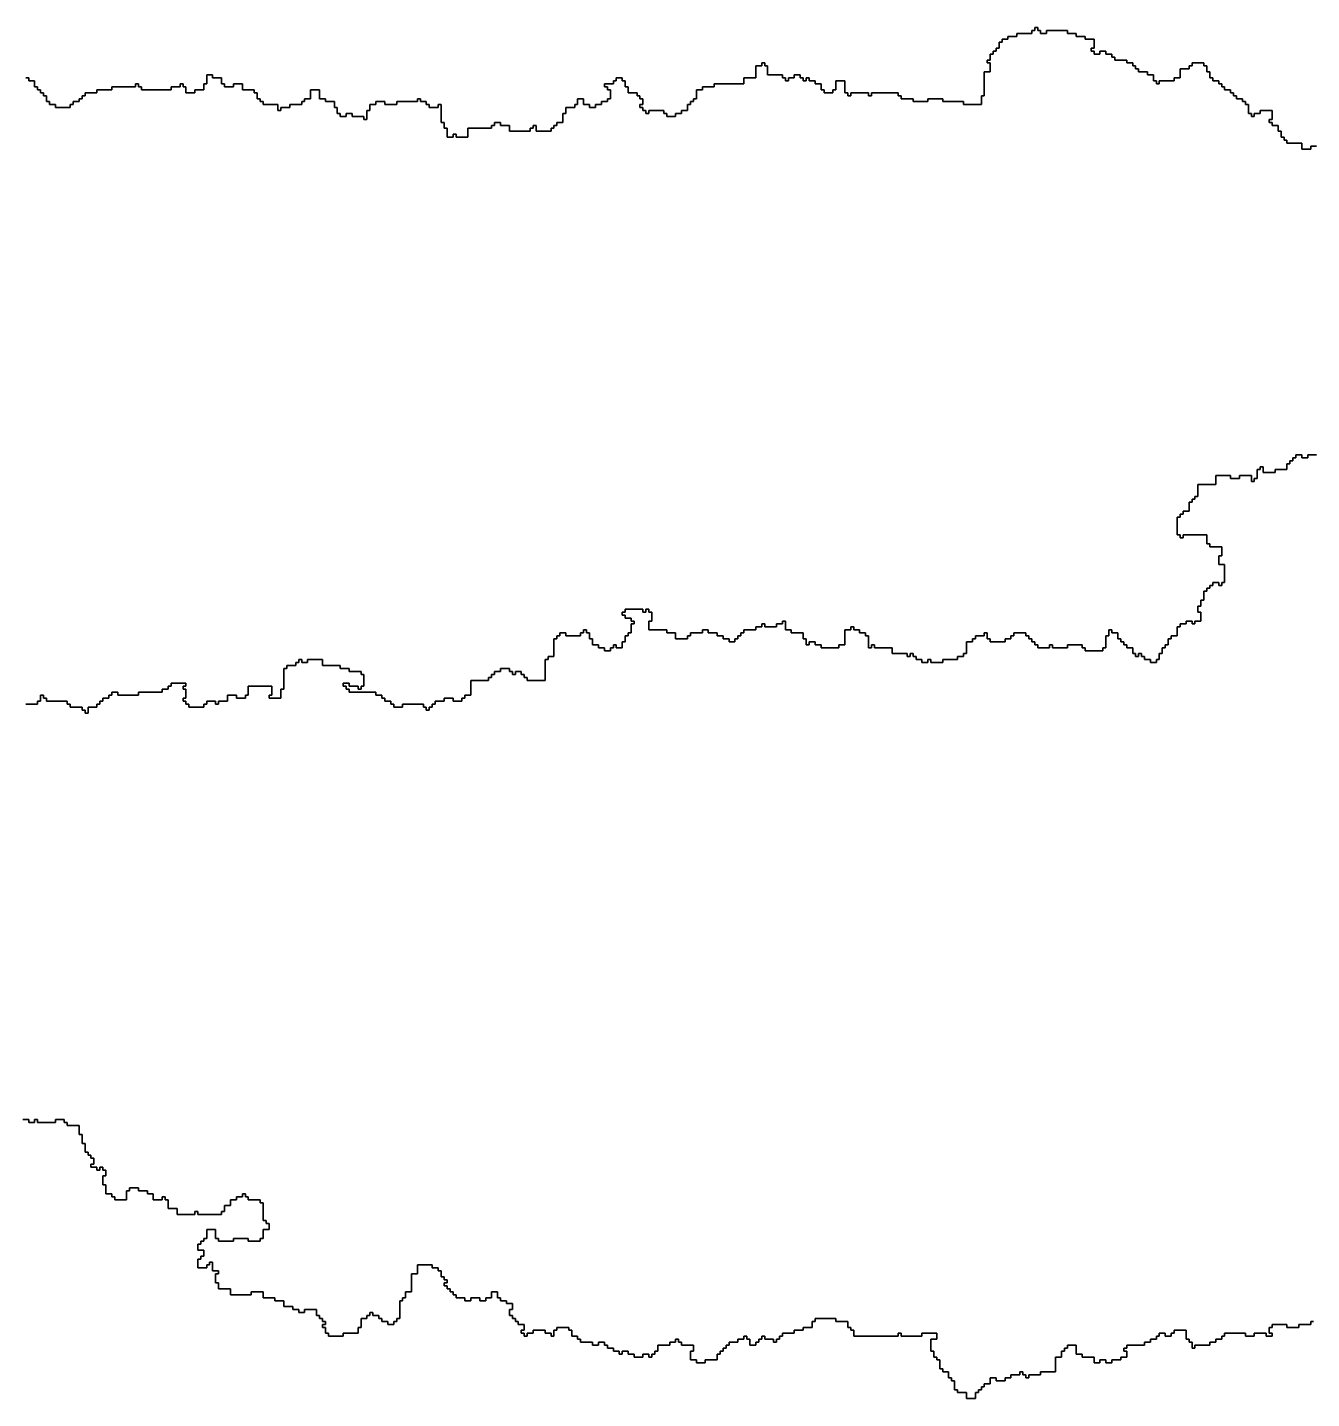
# Model space of a CAD drawing. Header units: inches. Extents: x -98695 to 376223, y 1122520 to 1501782.
# Drawn here: x 348294 to 361642, y 1189612 to 1203863 of the extents above; entities that cross this region are included whole.
import ezdxf

# ---------------------------------------------------------------- set-up
doc = ezdxf.new("R2010")
doc.units = ezdxf.units.IN
doc.header["$MEASUREMENT"] = 0
doc.layers.add('subs1', color=7, linetype='Continuous', true_color=0xc8dcf7)

msp = doc.modelspace()

# ---------------------------------------------------------------- linework, layer by layer
at = {"layer": 'subs1'}
for points in [[(361694, 1202629), (361633, 1202629), (361633, 1202598), (361540, 1202598), (361540, 1202660), (361386, 1202660), (361386, 1202691), (361355, 1202691), (361355, 1202721), (361324, 1202721), (361324, 1202783), (361293, 1202783), (361293, 1202845), (361232, 1202845), (361232, 1202876), (361201, 1202876), (361201, 1202907), (361232, 1202907), (361232, 1202999), (361108, 1202999), (361108, 1202968), (361046, 1202968), (361046, 1202937), (361016, 1202937), (361016, 1202968), (360985, 1202968), (360985, 1203061), (360954, 1203061), (360954, 1203092), (360923, 1203092), (360923, 1203122), (360861, 1203122), (360861, 1203153), (360831, 1203153), (360831, 1203184), (360800, 1203184), (360800, 1203215), (360738, 1203215), (360738, 1203246), (360707, 1203246), (360707, 1203277), (360676, 1203277), (360676, 1203308), (360615, 1203308), (360615, 1203338), (360584, 1203338), (360584, 1203400), (360553, 1203400), (360553, 1203462), (360522, 1203462), (360522, 1203493), (360399, 1203493), (360399, 1203462), (360368, 1203462), (360368, 1203431), (360275, 1203431), (360275, 1203338), (360214, 1203338), (360214, 1203308), (360059, 1203308), (360059, 1203277), (360028, 1203277), (360028, 1203308), (359998, 1203308), (359998, 1203369), (359936, 1203369), (359936, 1203400), (359843, 1203400), (359843, 1203431), (359813, 1203431), (359813, 1203462), (359782, 1203462), (359782, 1203493), (359720, 1203493), (359720, 1203523), (359597, 1203523), (359597, 1203554), (359566, 1203554), (359566, 1203585), (359504, 1203585), (359504, 1203616), (359442, 1203616), (359442, 1203585), (359381, 1203585), (359381, 1203616), (359350, 1203616), (359350, 1203647), (359381, 1203647), (359381, 1203739), (359288, 1203739), (359288, 1203770), (359196, 1203770), (359196, 1203801), (359103, 1203801), (359103, 1203832), (358887, 1203832), (358887, 1203801), (358825, 1203801), (358825, 1203832), (358795, 1203832), (358795, 1203863), (358764, 1203863), (358764, 1203832), (358733, 1203832), (358733, 1203801), (358579, 1203801), (358579, 1203770), (358486, 1203770), (358486, 1203739), (358424, 1203739), (358424, 1203709), (358394, 1203709), (358394, 1203647), (358363, 1203647), (358363, 1203616), (358332, 1203616), (358332, 1203585), (358301, 1203585), (358301, 1203523), (358270, 1203523), (358270, 1203493), (358301, 1203493), (358301, 1203400), (358239, 1203400), (358239, 1203153), (358209, 1203153), (358209, 1203061), (358023, 1203061), (358023, 1203092), (357808, 1203092), (357808, 1203122), (357653, 1203122), (357653, 1203092), (357499, 1203092), (357499, 1203122), (357376, 1203122), (357376, 1203153), (357345, 1203153), (357345, 1203184), (357067, 1203184), (357067, 1203153), (357036, 1203153), (357036, 1203184), (356851, 1203184), (356851, 1203153), (356820, 1203153), (356820, 1203184), (356790, 1203184), (356790, 1203308), (356697, 1203308), (356697, 1203215), (356666, 1203215), (356666, 1203184), (356574, 1203184), (356574, 1203215), (356543, 1203215), (356543, 1203277), (356481, 1203277), (356481, 1203308), (356419, 1203308), (356419, 1203338), (356389, 1203338), (356389, 1203308), (356358, 1203308), (356358, 1203338), (356327, 1203338), (356327, 1203369), (356265, 1203369), (356265, 1203338), (356203, 1203338), (356203, 1203308), (356173, 1203308), (356173, 1203338), (356142, 1203338), (356142, 1203369), (355988, 1203369), (355988, 1203462), (355957, 1203462), (355957, 1203493), (355926, 1203493), (355926, 1203462), (355864, 1203462), (355864, 1203338), (355741, 1203338), (355741, 1203277), (355432, 1203277), (355432, 1203246), (355309, 1203246), (355309, 1203215), (355247, 1203215), (355247, 1203122), (355216, 1203122), (355216, 1203092), (355186, 1203092), (355186, 1203061), (355155, 1203061), (355155, 1202999), (355093, 1202999), (355093, 1202968), (355031, 1202968), (355031, 1202937), (354939, 1202937), (354939, 1202968), (354908, 1202968), (354908, 1202999), (354754, 1202999), (354754, 1202968), (354723, 1202968), (354723, 1202999), (354692, 1202999), (354692, 1203030), (354661, 1203030), (354661, 1203061), (354692, 1203061), (354692, 1203122), (354661, 1203122), (354661, 1203153), (354630, 1203153), (354630, 1203184), (354538, 1203184), (354538, 1203246), (354507, 1203246), (354507, 1203308), (354476, 1203308), (354476, 1203338), (354414, 1203338), (354414, 1203308), (354384, 1203308), (354384, 1203277), (354291, 1203277), (354291, 1203246), (354322, 1203246), (354322, 1203215), (354353, 1203215), (354353, 1203122), (354322, 1203122), (354322, 1203092), (354260, 1203092), (354260, 1203061), (354198, 1203061), (354198, 1203030), (354137, 1203030), (354137, 1203061), (354075, 1203061), (354075, 1203122), (354013, 1203122), (354013, 1203061), (353983, 1203061), (353983, 1203030), (353890, 1203030), (353890, 1202968), (353859, 1202968), (353859, 1202876), (353797, 1202876), (353797, 1202845), (353767, 1202845), (353767, 1202814), (353736, 1202814), (353736, 1202783), (353581, 1202783), (353581, 1202845), (353551, 1202845), (353551, 1202814), (353520, 1202814), (353520, 1202783), (353304, 1202783), (353304, 1202845), (353211, 1202845), (353211, 1202876), (353150, 1202876), (353150, 1202845), (353119, 1202845), (353119, 1202814), (352872, 1202814), (352872, 1202721), (352749, 1202721), (352749, 1202752), (352718, 1202752), (352718, 1202721), (352656, 1202721), (352656, 1202814), (352625, 1202814), (352625, 1202876), (352594, 1202876), (352594, 1203061), (352564, 1203061), (352564, 1203030), (352471, 1203030), (352471, 1203061), (352440, 1203061), (352440, 1203092), (352378, 1203092), (352378, 1203122), (352348, 1203122), (352348, 1203092), (352132, 1203092), (352132, 1203061), (352008, 1203061), (352008, 1203092), (351916, 1203092), (351916, 1203061), (351854, 1203061), (351854, 1202999), (351823, 1202999), (351823, 1202907), (351792, 1202907), (351792, 1202937), (351669, 1202937), (351669, 1202968), (351607, 1202968), (351607, 1202937), (351546, 1202937), (351546, 1202968), (351515, 1202968), (351515, 1203030), (351484, 1203030), (351484, 1203092), (351391, 1203092), (351391, 1203122), (351330, 1203122), (351330, 1203215), (351237, 1203215), (351237, 1203122), (351175, 1203122), (351175, 1203092), (351145, 1203092), (351145, 1203061), (351021, 1203061), (351021, 1203030), (350929, 1203030), (350929, 1202999), (350898, 1202999), (350898, 1203061), (350744, 1203061), (350744, 1203092), (350713, 1203092), (350713, 1203122), (350682, 1203122), (350682, 1203184), (350651, 1203184), (350651, 1203215), (350528, 1203215), (350528, 1203277), (350435, 1203277), (350435, 1203246), (350343, 1203246), (350343, 1203277), (350312, 1203277), (350312, 1203338), (350219, 1203338), (350219, 1203369), (350158, 1203369), (350158, 1203277), (350127, 1203277), (350127, 1203215), (350034, 1203215), (350034, 1203184), (349942, 1203184), (349942, 1203246), (349911, 1203246), (349911, 1203277), (349880, 1203277), (349880, 1203246), (349787, 1203246), (349787, 1203215), (349479, 1203215), (349479, 1203246), (349448, 1203246), (349448, 1203277), (349417, 1203277), (349417, 1203246), (349170, 1203246), (349170, 1203215), (349016, 1203215), (349016, 1203184), (348893, 1203184), (348893, 1203153), (348862, 1203153), (348862, 1203122), (348831, 1203122), (348831, 1203092), (348769, 1203092), (348769, 1203061), (348739, 1203061), (348739, 1203030), (348584, 1203030), (348584, 1203061), (348523, 1203061), (348523, 1203092), (348492, 1203092), (348492, 1203153), (348461, 1203153), (348461, 1203184), (348430, 1203184), (348430, 1203215), (348399, 1203215), (348399, 1203246), (348368, 1203246), (348368, 1203308), (348307, 1203308), (348307, 1203338), (348276, 1203338)], [(348276, 1203338), (348307, 1203338), (348307, 1203308), (348368, 1203308), (348368, 1203246), (348399, 1203246), (348399, 1203215), (348430, 1203215), (348430, 1203184), (348461, 1203184), (348461, 1203153), (348492, 1203153), (348492, 1203092), (348523, 1203092), (348523, 1203061), (348584, 1203061), (348584, 1203030), (348739, 1203030), (348739, 1203061), (348769, 1203061), (348769, 1203092), (348831, 1203092), (348831, 1203122), (348862, 1203122), (348862, 1203153), (348893, 1203153), (348893, 1203184), (349016, 1203184), (349016, 1203215), (349170, 1203215), (349170, 1203246), (349417, 1203246), (349417, 1203277), (349448, 1203277), (349448, 1203246), (349479, 1203246), (349479, 1203215), (349787, 1203215), (349787, 1203246), (349880, 1203246), (349880, 1203277), (349911, 1203277), (349911, 1203246), (349942, 1203246), (349942, 1203184), (350034, 1203184), (350034, 1203215), (350127, 1203215), (350127, 1203277), (350158, 1203277), (350158, 1203369), (350219, 1203369), (350219, 1203338), (350312, 1203338), (350312, 1203277), (350343, 1203277), (350343, 1203246), (350435, 1203246), (350435, 1203277), (350528, 1203277), (350528, 1203215), (350651, 1203215), (350651, 1203184), (350682, 1203184), (350682, 1203122), (350713, 1203122), (350713, 1203092), (350744, 1203092), (350744, 1203061), (350898, 1203061), (350898, 1202999), (350929, 1202999), (350929, 1203030), (351021, 1203030), (351021, 1203061), (351145, 1203061), (351145, 1203092), (351175, 1203092), (351175, 1203122), (351237, 1203122), (351237, 1203215), (351330, 1203215), (351330, 1203122), (351391, 1203122), (351391, 1203092), (351484, 1203092), (351484, 1203030), (351515, 1203030), (351515, 1202968), (351546, 1202968), (351546, 1202937), (351607, 1202937), (351607, 1202968), (351669, 1202968), (351669, 1202937), (351792, 1202937), (351792, 1202907), (351823, 1202907), (351823, 1202999), (351854, 1202999), (351854, 1203061), (351916, 1203061), (351916, 1203092), (352008, 1203092), (352008, 1203061), (352132, 1203061), (352132, 1203092), (352348, 1203092), (352348, 1203122), (352378, 1203122), (352378, 1203092), (352440, 1203092), (352440, 1203061), (352471, 1203061), (352471, 1203030), (352564, 1203030), (352564, 1203061), (352594, 1203061), (352594, 1202876), (352625, 1202876), (352625, 1202814), (352656, 1202814), (352656, 1202721), (352718, 1202721), (352718, 1202752), (352749, 1202752), (352749, 1202721), (352872, 1202721), (352872, 1202814), (353119, 1202814), (353119, 1202845), (353150, 1202845), (353150, 1202876), (353211, 1202876), (353211, 1202845), (353304, 1202845), (353304, 1202783), (353520, 1202783), (353520, 1202814), (353551, 1202814), (353551, 1202845), (353581, 1202845), (353581, 1202783), (353736, 1202783), (353736, 1202814), (353767, 1202814), (353767, 1202845), (353797, 1202845), (353797, 1202876), (353859, 1202876), (353859, 1202968), (353890, 1202968), (353890, 1203030), (353983, 1203030), (353983, 1203061), (354013, 1203061), (354013, 1203122), (354075, 1203122), (354075, 1203061), (354137, 1203061), (354137, 1203030), (354198, 1203030), (354198, 1203061), (354260, 1203061), (354260, 1203092), (354322, 1203092), (354322, 1203122), (354353, 1203122), (354353, 1203215), (354322, 1203215), (354322, 1203246), (354291, 1203246), (354291, 1203277), (354384, 1203277), (354384, 1203308), (354414, 1203308), (354414, 1203338), (354476, 1203338), (354476, 1203308), (354507, 1203308), (354507, 1203246), (354538, 1203246), (354538, 1203184), (354630, 1203184), (354630, 1203153), (354661, 1203153), (354661, 1203122), (354692, 1203122), (354692, 1203061), (354661, 1203061), (354661, 1203030), (354692, 1203030), (354692, 1202999), (354723, 1202999), (354723, 1202968), (354754, 1202968), (354754, 1202999), (354908, 1202999), (354908, 1202968), (354939, 1202968), (354939, 1202937), (355031, 1202937), (355031, 1202968), (355093, 1202968), (355093, 1202999), (355155, 1202999), (355155, 1203061), (355186, 1203061), (355186, 1203092), (355216, 1203092), (355216, 1203122), (355247, 1203122), (355247, 1203215), (355309, 1203215), (355309, 1203246), (355432, 1203246), (355432, 1203277), (355741, 1203277), (355741, 1203338), (355864, 1203338), (355864, 1203462), (355926, 1203462), (355926, 1203493), (355957, 1203493), (355957, 1203462), (355988, 1203462), (355988, 1203369), (356142, 1203369), (356142, 1203338), (356173, 1203338), (356173, 1203308), (356203, 1203308), (356203, 1203338), (356265, 1203338), (356265, 1203369), (356327, 1203369), (356327, 1203338), (356358, 1203338), (356358, 1203308), (356389, 1203308), (356389, 1203338), (356419, 1203338), (356419, 1203308), (356481, 1203308), (356481, 1203277), (356543, 1203277), (356543, 1203215), (356574, 1203215), (356574, 1203184), (356666, 1203184), (356666, 1203215), (356697, 1203215), (356697, 1203308), (356790, 1203308), (356790, 1203184), (356820, 1203184), (356820, 1203153), (356851, 1203153), (356851, 1203184), (357036, 1203184), (357036, 1203153), (357067, 1203153), (357067, 1203184), (357345, 1203184), (357345, 1203153), (357376, 1203153), (357376, 1203122), (357499, 1203122), (357499, 1203092), (357653, 1203092), (357653, 1203122), (357808, 1203122), (357808, 1203092), (358023, 1203092), (358023, 1203061), (358209, 1203061), (358209, 1203153), (358239, 1203153), (358239, 1203400), (358301, 1203400), (358301, 1203493), (358270, 1203493), (358270, 1203523), (358301, 1203523), (358301, 1203585), (358332, 1203585), (358332, 1203616), (358363, 1203616), (358363, 1203647), (358394, 1203647), (358394, 1203709), (358424, 1203709), (358424, 1203739), (358486, 1203739), (358486, 1203770), (358579, 1203770), (358579, 1203801), (358733, 1203801), (358733, 1203832), (358764, 1203832), (358764, 1203863), (358795, 1203863), (358795, 1203832), (358825, 1203832), (358825, 1203801), (358887, 1203801), (358887, 1203832), (359103, 1203832), (359103, 1203801), (359196, 1203801), (359196, 1203770), (359288, 1203770), (359288, 1203739), (359381, 1203739), (359381, 1203647), (359350, 1203647), (359350, 1203616), (359381, 1203616), (359381, 1203585), (359442, 1203585), (359442, 1203616), (359504, 1203616), (359504, 1203585), (359566, 1203585), (359566, 1203554), (359597, 1203554), (359597, 1203523), (359720, 1203523), (359720, 1203493), (359782, 1203493), (359782, 1203462), (359813, 1203462), (359813, 1203431), (359843, 1203431), (359843, 1203400), (359936, 1203400), (359936, 1203369), (359998, 1203369), (359998, 1203308), (360028, 1203308), (360028, 1203277), (360059, 1203277), (360059, 1203308), (360214, 1203308), (360214, 1203338), (360275, 1203338), (360275, 1203431), (360368, 1203431), (360368, 1203462), (360399, 1203462), (360399, 1203493), (360522, 1203493), (360522, 1203462), (360553, 1203462), (360553, 1203400), (360584, 1203400), (360584, 1203338), (360615, 1203338), (360615, 1203308), (360676, 1203308), (360676, 1203277), (360707, 1203277), (360707, 1203246), (360738, 1203246), (360738, 1203215), (360800, 1203215), (360800, 1203184), (360831, 1203184), (360831, 1203153), (360861, 1203153), (360861, 1203122), (360923, 1203122), (360923, 1203092), (360954, 1203092), (360954, 1203061), (360985, 1203061), (360985, 1202968), (361016, 1202968), (361016, 1202937), (361046, 1202937), (361046, 1202968), (361108, 1202968), (361108, 1202999), (361232, 1202999), (361232, 1202907), (361201, 1202907), (361201, 1202876), (361232, 1202876), (361232, 1202845), (361293, 1202845), (361293, 1202783), (361324, 1202783), (361324, 1202721), (361355, 1202721), (361355, 1202691), (361386, 1202691), (361386, 1202660), (361540, 1202660), (361540, 1202598), (361633, 1202598), (361633, 1202629), (361694, 1202629)], [(361694, 1199421), (361602, 1199421), (361602, 1199390), (361540, 1199390), (361540, 1199421), (361478, 1199421), (361478, 1199390), (361447, 1199390), (361447, 1199359), (361417, 1199359), (361417, 1199328), (361386, 1199328), (361386, 1199267), (361262, 1199267), (361262, 1199236), (361139, 1199236), (361139, 1199297), (361108, 1199297), (361108, 1199267), (361077, 1199267), (361077, 1199174), (361046, 1199174), (361046, 1199143), (361016, 1199143), (361016, 1199205), (360892, 1199205), (360892, 1199174), (360800, 1199174), (360800, 1199205), (360645, 1199205), (360645, 1199112), (360460, 1199112), (360460, 1198989), (360429, 1198989), (360429, 1198958), (360399, 1198958), (360399, 1198927), (360368, 1198927), (360368, 1198835), (360306, 1198835), (360306, 1198804), (360275, 1198804), (360275, 1198773), (360244, 1198773), (360244, 1198588), (360275, 1198588), (360275, 1198557), (360306, 1198557), (360306, 1198588), (360553, 1198588), (360553, 1198495), (360584, 1198495), (360584, 1198465), (360707, 1198465), (360707, 1198372), (360676, 1198372), (360676, 1198279), (360738, 1198279), (360738, 1198094), (360707, 1198094), (360707, 1198064), (360676, 1198064), (360676, 1198094), (360615, 1198094), (360615, 1198064), (360584, 1198064), (360584, 1198033), (360553, 1198033), (360553, 1198002), (360522, 1198002), (360522, 1197909), (360491, 1197909), (360491, 1197848), (360460, 1197848), (360460, 1197786), (360491, 1197786), (360491, 1197693), (360429, 1197693), (360429, 1197663), (360399, 1197663), (360399, 1197693), (360337, 1197693), (360337, 1197663), (360275, 1197663), (360275, 1197632), (360244, 1197632), (360244, 1197539), (360183, 1197539), (360183, 1197508), (360152, 1197508), (360152, 1197447), (360121, 1197447), (360121, 1197416), (360090, 1197416), (360090, 1197354), (360059, 1197354), (360059, 1197292), (360028, 1197292), (360028, 1197262), (359967, 1197262), (359967, 1197292), (359905, 1197292), (359905, 1197323), (359874, 1197323), (359874, 1197354), (359843, 1197354), (359843, 1197323), (359813, 1197323), (359813, 1197354), (359782, 1197354), (359782, 1197416), (359720, 1197416), (359720, 1197447), (359689, 1197447), (359689, 1197477), (359658, 1197477), (359658, 1197508), (359627, 1197508), (359627, 1197570), (359566, 1197570), (359566, 1197601), (359535, 1197601), (359535, 1197539), (359504, 1197539), (359504, 1197416), (359473, 1197416), (359473, 1197385), (359288, 1197385), (359288, 1197416), (359257, 1197416), (359257, 1197447), (359103, 1197447), (359103, 1197416), (358949, 1197416), (358949, 1197447), (358918, 1197447), (358918, 1197416), (358795, 1197416), (358795, 1197447), (358764, 1197447), (358764, 1197477), (358733, 1197477), (358733, 1197508), (358702, 1197508), (358702, 1197539), (358671, 1197539), (358671, 1197570), (358548, 1197570), (358548, 1197539), (358517, 1197539), (358517, 1197508), (358455, 1197508), (358455, 1197477), (358301, 1197477), (358301, 1197508), (358270, 1197508), (358270, 1197570), (358239, 1197570), (358239, 1197539), (358147, 1197539), (358147, 1197508), (358116, 1197508), (358116, 1197477), (358054, 1197477), (358054, 1197354), (358023, 1197354), (358023, 1197323), (357962, 1197323), (357962, 1197292), (357808, 1197292), (357808, 1197262), (357684, 1197262), (357684, 1197292), (357653, 1197292), (357653, 1197262), (357592, 1197262), (357592, 1197292), (357530, 1197292), (357530, 1197323), (357499, 1197323), (357499, 1197354), (357468, 1197354), (357468, 1197323), (357437, 1197323), (357437, 1197354), (357283, 1197354), (357283, 1197416), (357098, 1197416), (357098, 1197447), (357067, 1197447), (357067, 1197416), (357036, 1197416), (357036, 1197539), (357005, 1197539), (357005, 1197570), (356944, 1197570), (356944, 1197601), (356882, 1197601), (356882, 1197632), (356851, 1197632), (356851, 1197601), (356790, 1197601), (356790, 1197447), (356728, 1197447), (356728, 1197416), (356543, 1197416), (356543, 1197447), (356481, 1197447), (356481, 1197477), (356419, 1197477), (356419, 1197447), (356389, 1197447), (356389, 1197508), (356358, 1197508), (356358, 1197570), (356234, 1197570), (356234, 1197601), (356173, 1197601), (356173, 1197693), (356142, 1197693), (356142, 1197663), (356080, 1197663), (356080, 1197632), (355957, 1197632), (355957, 1197663), (355926, 1197663), (355926, 1197632), (355864, 1197632), (355864, 1197601), (355741, 1197601), (355741, 1197570), (355710, 1197570), (355710, 1197539), (355679, 1197539), (355679, 1197508), (355648, 1197508), (355648, 1197477), (355587, 1197477), (355587, 1197508), (355525, 1197508), (355525, 1197539), (355463, 1197539), (355463, 1197570), (355371, 1197570), (355371, 1197601), (355309, 1197601), (355309, 1197570), (355186, 1197570), (355186, 1197539), (355155, 1197539), (355155, 1197508), (355031, 1197508), (355031, 1197570), (354939, 1197570), (354939, 1197601), (354754, 1197601), (354754, 1197693), (354785, 1197693), (354785, 1197786), (354754, 1197786), (354754, 1197817), (354723, 1197817), (354723, 1197786), (354692, 1197786), (354692, 1197817), (354507, 1197817), (354507, 1197786), (354476, 1197786), (354476, 1197755), (354507, 1197755), (354507, 1197724), (354569, 1197724), (354569, 1197693), (354599, 1197693), (354599, 1197663), (354569, 1197663), (354569, 1197570), (354538, 1197570), (354538, 1197539), (354507, 1197539), (354507, 1197477), (354476, 1197477), (354476, 1197416), (354414, 1197416), (354414, 1197447), (354384, 1197447), (354384, 1197416), (354353, 1197416), (354353, 1197385), (354291, 1197385), (354291, 1197416), (354229, 1197416), (354229, 1197447), (354168, 1197447), (354168, 1197508), (354137, 1197508), (354137, 1197570), (354106, 1197570), (354106, 1197601), (354075, 1197601), (354075, 1197570), (354044, 1197570), (354044, 1197539), (353890, 1197539), (353890, 1197570), (353828, 1197570), (353828, 1197539), (353797, 1197539), (353797, 1197508), (353767, 1197508), (353767, 1197323), (353705, 1197323), (353705, 1197292), (353674, 1197292), (353674, 1197076), (353489, 1197076), (353489, 1197107), (353458, 1197107), (353458, 1197138), (353427, 1197138), (353427, 1197169), (353366, 1197169), (353366, 1197138), (353335, 1197138), (353335, 1197169), (353304, 1197169), (353304, 1197200), (353211, 1197200), (353211, 1197169), (353150, 1197169), (353150, 1197138), (353119, 1197138), (353119, 1197107), (353088, 1197107), (353088, 1197076), (352903, 1197076), (352903, 1196922), (352841, 1196922), (352841, 1196891), (352810, 1196891), (352810, 1196861), (352718, 1196861), (352718, 1196891), (352625, 1196891), (352625, 1196861), (352533, 1196861), (352533, 1196830), (352502, 1196830), (352502, 1196799), (352471, 1196799), (352471, 1196768), (352440, 1196768), (352440, 1196799), (352409, 1196799), (352409, 1196830), (352193, 1196830), (352193, 1196799), (352101, 1196799), (352101, 1196830), (352070, 1196830), (352070, 1196861), (352008, 1196861), (352008, 1196891), (351977, 1196891), (351977, 1196922), (351916, 1196922), (351916, 1196953), (351638, 1196953), (351638, 1196984), (351607, 1196984), (351607, 1197015), (351576, 1197015), (351576, 1197046), (351638, 1197046), (351638, 1197015), (351731, 1197015), (351731, 1196984), (351762, 1196984), (351762, 1197015), (351792, 1197015), (351792, 1197138), (351762, 1197138), (351762, 1197169), (351638, 1197169), (351638, 1197200), (351546, 1197200), (351546, 1197231), (351361, 1197231), (351361, 1197292), (351206, 1197292), (351206, 1197262), (351145, 1197262), (351145, 1197292), (351114, 1197292), (351114, 1197262), (351083, 1197262), (351083, 1197231), (350990, 1197231), (350990, 1197200), (350960, 1197200), (350960, 1196984), (350929, 1196984), (350929, 1196891), (350805, 1196891), (350805, 1196922), (350836, 1196922), (350836, 1197015), (350589, 1197015), (350589, 1196922), (350559, 1196922), (350559, 1196891), (350466, 1196891), (350466, 1196922), (350373, 1196922), (350373, 1196861), (350281, 1196861), (350281, 1196830), (350250, 1196830), (350250, 1196861), (350158, 1196861), (350158, 1196830), (350127, 1196830), (350127, 1196799), (349972, 1196799), (349972, 1196830), (349942, 1196830), (349942, 1196861), (349911, 1196861), (349911, 1196891), (349942, 1196891), (349942, 1196984), (349911, 1196984), (349911, 1197015), (349942, 1197015), (349942, 1197046), (349787, 1197046), (349787, 1197015), (349756, 1197015), (349756, 1196984), (349695, 1196984), (349695, 1196953), (349448, 1196953), (349448, 1196922), (349232, 1196922), (349232, 1196953), (349170, 1196953), (349170, 1196922), (349140, 1196922), (349140, 1196891), (349078, 1196891), (349078, 1196861), (349047, 1196861), (349047, 1196830), (349016, 1196830), (349016, 1196799), (348924, 1196799), (348924, 1196737), (348893, 1196737), (348893, 1196768), (348862, 1196768), (348862, 1196799), (348739, 1196799), (348739, 1196830), (348708, 1196830), (348708, 1196861), (348492, 1196861), (348492, 1196891), (348461, 1196891), (348461, 1196922), (348430, 1196922), (348430, 1196861), (348399, 1196861), (348399, 1196830), (348276, 1196830)], [(348276, 1196830), (348399, 1196830), (348399, 1196861), (348430, 1196861), (348430, 1196922), (348461, 1196922), (348461, 1196891), (348492, 1196891), (348492, 1196861), (348708, 1196861), (348708, 1196830), (348739, 1196830), (348739, 1196799), (348862, 1196799), (348862, 1196768), (348893, 1196768), (348893, 1196737), (348924, 1196737), (348924, 1196799), (349016, 1196799), (349016, 1196830), (349047, 1196830), (349047, 1196861), (349078, 1196861), (349078, 1196891), (349140, 1196891), (349140, 1196922), (349170, 1196922), (349170, 1196953), (349232, 1196953), (349232, 1196922), (349448, 1196922), (349448, 1196953), (349695, 1196953), (349695, 1196984), (349756, 1196984), (349756, 1197015), (349787, 1197015), (349787, 1197046), (349942, 1197046), (349942, 1197015), (349911, 1197015), (349911, 1196984), (349942, 1196984), (349942, 1196891), (349911, 1196891), (349911, 1196861), (349942, 1196861), (349942, 1196830), (349972, 1196830), (349972, 1196799), (350127, 1196799), (350127, 1196830), (350158, 1196830), (350158, 1196861), (350250, 1196861), (350250, 1196830), (350281, 1196830), (350281, 1196861), (350373, 1196861), (350373, 1196922), (350466, 1196922), (350466, 1196891), (350559, 1196891), (350559, 1196922), (350589, 1196922), (350589, 1197015), (350836, 1197015), (350836, 1196922), (350805, 1196922), (350805, 1196891), (350929, 1196891), (350929, 1196984), (350960, 1196984), (350960, 1197200), (350990, 1197200), (350990, 1197231), (351083, 1197231), (351083, 1197262), (351114, 1197262), (351114, 1197292), (351145, 1197292), (351145, 1197262), (351206, 1197262), (351206, 1197292), (351361, 1197292), (351361, 1197231), (351546, 1197231), (351546, 1197200), (351638, 1197200), (351638, 1197169), (351762, 1197169), (351762, 1197138), (351792, 1197138), (351792, 1197015), (351762, 1197015), (351762, 1196984), (351731, 1196984), (351731, 1197015), (351638, 1197015), (351638, 1197046), (351576, 1197046), (351576, 1197015), (351607, 1197015), (351607, 1196984), (351638, 1196984), (351638, 1196953), (351916, 1196953), (351916, 1196922), (351977, 1196922), (351977, 1196891), (352008, 1196891), (352008, 1196861), (352070, 1196861), (352070, 1196830), (352101, 1196830), (352101, 1196799), (352193, 1196799), (352193, 1196830), (352409, 1196830), (352409, 1196799), (352440, 1196799), (352440, 1196768), (352471, 1196768), (352471, 1196799), (352502, 1196799), (352502, 1196830), (352533, 1196830), (352533, 1196861), (352625, 1196861), (352625, 1196891), (352718, 1196891), (352718, 1196861), (352810, 1196861), (352810, 1196891), (352841, 1196891), (352841, 1196922), (352903, 1196922), (352903, 1197076), (353088, 1197076), (353088, 1197107), (353119, 1197107), (353119, 1197138), (353150, 1197138), (353150, 1197169), (353211, 1197169), (353211, 1197200), (353304, 1197200), (353304, 1197169), (353335, 1197169), (353335, 1197138), (353366, 1197138), (353366, 1197169), (353427, 1197169), (353427, 1197138), (353458, 1197138), (353458, 1197107), (353489, 1197107), (353489, 1197076), (353674, 1197076), (353674, 1197292), (353705, 1197292), (353705, 1197323), (353767, 1197323), (353767, 1197508), (353797, 1197508), (353797, 1197539), (353828, 1197539), (353828, 1197570), (353890, 1197570), (353890, 1197539), (354044, 1197539), (354044, 1197570), (354075, 1197570), (354075, 1197601), (354106, 1197601), (354106, 1197570), (354137, 1197570), (354137, 1197508), (354168, 1197508), (354168, 1197447), (354229, 1197447), (354229, 1197416), (354291, 1197416), (354291, 1197385), (354353, 1197385), (354353, 1197416), (354384, 1197416), (354384, 1197447), (354414, 1197447), (354414, 1197416), (354476, 1197416), (354476, 1197477), (354507, 1197477), (354507, 1197539), (354538, 1197539), (354538, 1197570), (354569, 1197570), (354569, 1197663), (354599, 1197663), (354599, 1197693), (354569, 1197693), (354569, 1197724), (354507, 1197724), (354507, 1197755), (354476, 1197755), (354476, 1197786), (354507, 1197786), (354507, 1197817), (354692, 1197817), (354692, 1197786), (354723, 1197786), (354723, 1197817), (354754, 1197817), (354754, 1197786), (354785, 1197786), (354785, 1197693), (354754, 1197693), (354754, 1197601), (354939, 1197601), (354939, 1197570), (355031, 1197570), (355031, 1197508), (355155, 1197508), (355155, 1197539), (355186, 1197539), (355186, 1197570), (355309, 1197570), (355309, 1197601), (355371, 1197601), (355371, 1197570), (355463, 1197570), (355463, 1197539), (355525, 1197539), (355525, 1197508), (355587, 1197508), (355587, 1197477), (355648, 1197477), (355648, 1197508), (355679, 1197508), (355679, 1197539), (355710, 1197539), (355710, 1197570), (355741, 1197570), (355741, 1197601), (355864, 1197601), (355864, 1197632), (355926, 1197632), (355926, 1197663), (355957, 1197663), (355957, 1197632), (356080, 1197632), (356080, 1197663), (356142, 1197663), (356142, 1197693), (356173, 1197693), (356173, 1197601), (356234, 1197601), (356234, 1197570), (356358, 1197570), (356358, 1197508), (356389, 1197508), (356389, 1197447), (356419, 1197447), (356419, 1197477), (356481, 1197477), (356481, 1197447), (356543, 1197447), (356543, 1197416), (356728, 1197416), (356728, 1197447), (356790, 1197447), (356790, 1197601), (356851, 1197601), (356851, 1197632), (356882, 1197632), (356882, 1197601), (356944, 1197601), (356944, 1197570), (357005, 1197570), (357005, 1197539), (357036, 1197539), (357036, 1197416), (357067, 1197416), (357067, 1197447), (357098, 1197447), (357098, 1197416), (357283, 1197416), (357283, 1197354), (357437, 1197354), (357437, 1197323), (357468, 1197323), (357468, 1197354), (357499, 1197354), (357499, 1197323), (357530, 1197323), (357530, 1197292), (357592, 1197292), (357592, 1197262), (357653, 1197262), (357653, 1197292), (357684, 1197292), (357684, 1197262), (357808, 1197262), (357808, 1197292), (357962, 1197292), (357962, 1197323), (358023, 1197323), (358023, 1197354), (358054, 1197354), (358054, 1197477), (358116, 1197477), (358116, 1197508), (358147, 1197508), (358147, 1197539), (358239, 1197539), (358239, 1197570), (358270, 1197570), (358270, 1197508), (358301, 1197508), (358301, 1197477), (358455, 1197477), (358455, 1197508), (358517, 1197508), (358517, 1197539), (358548, 1197539), (358548, 1197570), (358671, 1197570), (358671, 1197539), (358702, 1197539), (358702, 1197508), (358733, 1197508), (358733, 1197477), (358764, 1197477), (358764, 1197447), (358795, 1197447), (358795, 1197416), (358918, 1197416), (358918, 1197447), (358949, 1197447), (358949, 1197416), (359103, 1197416), (359103, 1197447), (359257, 1197447), (359257, 1197416), (359288, 1197416), (359288, 1197385), (359473, 1197385), (359473, 1197416), (359504, 1197416), (359504, 1197539), (359535, 1197539), (359535, 1197601), (359566, 1197601), (359566, 1197570), (359627, 1197570), (359627, 1197508), (359658, 1197508), (359658, 1197477), (359689, 1197477), (359689, 1197447), (359720, 1197447), (359720, 1197416), (359782, 1197416), (359782, 1197354), (359813, 1197354), (359813, 1197323), (359843, 1197323), (359843, 1197354), (359874, 1197354), (359874, 1197323), (359905, 1197323), (359905, 1197292), (359967, 1197292), (359967, 1197262), (360028, 1197262), (360028, 1197292), (360059, 1197292), (360059, 1197354), (360090, 1197354), (360090, 1197416), (360121, 1197416), (360121, 1197447), (360152, 1197447), (360152, 1197508), (360183, 1197508), (360183, 1197539), (360244, 1197539), (360244, 1197632), (360275, 1197632), (360275, 1197663), (360337, 1197663), (360337, 1197693), (360399, 1197693), (360399, 1197663), (360429, 1197663), (360429, 1197693), (360491, 1197693), (360491, 1197786), (360460, 1197786), (360460, 1197848), (360491, 1197848), (360491, 1197909), (360522, 1197909), (360522, 1198002), (360553, 1198002), (360553, 1198033), (360584, 1198033), (360584, 1198064), (360615, 1198064), (360615, 1198094), (360676, 1198094), (360676, 1198064), (360707, 1198064), (360707, 1198094), (360738, 1198094), (360738, 1198279), (360676, 1198279), (360676, 1198372), (360707, 1198372), (360707, 1198465), (360584, 1198465), (360584, 1198495), (360553, 1198495), (360553, 1198588), (360306, 1198588), (360306, 1198557), (360275, 1198557), (360275, 1198588), (360244, 1198588), (360244, 1198773), (360275, 1198773), (360275, 1198804), (360306, 1198804), (360306, 1198835), (360368, 1198835), (360368, 1198927), (360399, 1198927), (360399, 1198958), (360429, 1198958), (360429, 1198989), (360460, 1198989), (360460, 1199112), (360645, 1199112), (360645, 1199205), (360800, 1199205), (360800, 1199174), (360892, 1199174), (360892, 1199205), (361016, 1199205), (361016, 1199143), (361046, 1199143), (361046, 1199174), (361077, 1199174), (361077, 1199267), (361108, 1199267), (361108, 1199297), (361139, 1199297), (361139, 1199236), (361262, 1199236), (361262, 1199267), (361386, 1199267), (361386, 1199328), (361417, 1199328), (361417, 1199359), (361447, 1199359), (361447, 1199390), (361478, 1199390), (361478, 1199421), (361540, 1199421), (361540, 1199390), (361602, 1199390), (361602, 1199421), (361694, 1199421)], [(361663, 1190414), (361633, 1190414), (361633, 1190383), (361509, 1190383), (361509, 1190352), (361386, 1190352), (361386, 1190383), (361232, 1190383), (361232, 1190352), (361201, 1190352), (361201, 1190290), (361232, 1190290), (361232, 1190259), (361170, 1190259), (361170, 1190290), (361046, 1190290), (361046, 1190259), (360954, 1190259), (360954, 1190290), (360738, 1190290), (360738, 1190259), (360707, 1190259), (360707, 1190228), (360645, 1190228), (360645, 1190198), (360584, 1190198), (360584, 1190167), (360429, 1190167), (360429, 1190136), (360399, 1190136), (360399, 1190198), (360368, 1190198), (360368, 1190228), (360337, 1190228), (360337, 1190321), (360214, 1190321), (360214, 1190290), (360183, 1190290), (360183, 1190259), (360121, 1190259), (360121, 1190290), (360059, 1190290), (360059, 1190259), (360028, 1190259), (360028, 1190228), (359967, 1190228), (359967, 1190198), (359905, 1190198), (359905, 1190167), (359720, 1190167), (359720, 1190136), (359689, 1190136), (359689, 1190105), (359720, 1190105), (359720, 1190043), (359658, 1190043), (359658, 1190013), (359566, 1190013), (359566, 1189982), (359504, 1189982), (359504, 1190013), (359442, 1190013), (359442, 1189982), (359381, 1189982), (359381, 1190043), (359257, 1190043), (359257, 1190074), (359196, 1190074), (359196, 1190167), (359103, 1190167), (359103, 1190136), (359072, 1190136), (359072, 1190105), (359041, 1190105), (359041, 1190043), (358980, 1190043), (358980, 1189889), (358825, 1189889), (358825, 1189858), (358702, 1189858), (358702, 1189827), (358671, 1189827), (358671, 1189858), (358640, 1189858), (358640, 1189889), (358610, 1189889), (358610, 1189858), (358517, 1189858), (358517, 1189827), (358455, 1189827), (358455, 1189797), (358363, 1189797), (358363, 1189827), (358301, 1189827), (358301, 1189766), (358239, 1189766), (358239, 1189735), (358209, 1189735), (358209, 1189704), (358178, 1189704), (358178, 1189673), (358147, 1189673), (358147, 1189612), (358054, 1189612), (358054, 1189673), (357962, 1189673), (357962, 1189704), (357931, 1189704), (357931, 1189797), (357900, 1189797), (357900, 1189827), (357869, 1189827), (357869, 1189889), (357808, 1189889), (357808, 1189920), (357777, 1189920), (357777, 1190013), (357746, 1190013), (357746, 1190043), (357715, 1190043), (357715, 1190105), (357684, 1190105), (357684, 1190228), (357746, 1190228), (357746, 1190290), (357592, 1190290), (357592, 1190259), (357376, 1190259), (357376, 1190290), (357345, 1190290), (357345, 1190259), (356882, 1190259), (356882, 1190321), (356851, 1190321), (356851, 1190352), (356820, 1190352), (356820, 1190414), (356697, 1190414), (356697, 1190444), (356481, 1190444), (356481, 1190414), (356450, 1190414), (356450, 1190352), (356358, 1190352), (356358, 1190321), (356265, 1190321), (356265, 1190290), (356142, 1190290), (356142, 1190259), (356111, 1190259), (356111, 1190228), (356080, 1190228), (356080, 1190198), (356049, 1190198), (356049, 1190228), (355957, 1190228), (355957, 1190259), (355926, 1190259), (355926, 1190228), (355895, 1190228), (355895, 1190198), (355864, 1190198), (355864, 1190167), (355802, 1190167), (355802, 1190228), (355772, 1190228), (355772, 1190259), (355741, 1190259), (355741, 1190228), (355679, 1190228), (355679, 1190198), (355587, 1190198), (355587, 1190167), (355556, 1190167), (355556, 1190136), (355525, 1190136), (355525, 1190105), (355494, 1190105), (355494, 1190074), (355463, 1190074), (355463, 1190013), (355340, 1190013), (355340, 1189982), (355247, 1189982), (355247, 1190013), (355186, 1190013), (355186, 1190105), (355216, 1190105), (355216, 1190167), (355093, 1190167), (355093, 1190198), (355062, 1190198), (355062, 1190228), (355031, 1190228), (355031, 1190198), (354970, 1190198), (354970, 1190167), (354846, 1190167), (354846, 1190105), (354815, 1190105), (354815, 1190074), (354785, 1190074), (354785, 1190043), (354754, 1190043), (354754, 1190074), (354692, 1190074), (354692, 1190043), (354599, 1190043), (354599, 1190074), (354538, 1190074), (354538, 1190105), (354476, 1190105), (354476, 1190074), (354445, 1190074), (354445, 1190105), (354384, 1190105), (354384, 1190136), (354322, 1190136), (354322, 1190167), (354291, 1190167), (354291, 1190198), (354229, 1190198), (354229, 1190167), (354168, 1190167), (354168, 1190198), (354044, 1190198), (354044, 1190228), (354013, 1190228), (354013, 1190259), (353952, 1190259), (353952, 1190321), (353921, 1190321), (353921, 1190352), (353797, 1190352), (353797, 1190321), (353767, 1190321), (353767, 1190259), (353736, 1190259), (353736, 1190290), (353674, 1190290), (353674, 1190321), (353551, 1190321), (353551, 1190290), (353489, 1190290), (353489, 1190259), (353458, 1190259), (353458, 1190290), (353427, 1190290), (353427, 1190321), (353458, 1190321), (353458, 1190383), (353396, 1190383), (353396, 1190414), (353366, 1190414), (353366, 1190444), (353335, 1190444), (353335, 1190475), (353304, 1190475), (353304, 1190537), (353335, 1190537), (353335, 1190599), (353273, 1190599), (353273, 1190629), (353211, 1190629), (353211, 1190660), (353180, 1190660), (353180, 1190722), (353119, 1190722), (353119, 1190660), (353057, 1190660), (353057, 1190629), (352995, 1190629), (352995, 1190660), (352903, 1190660), (352903, 1190629), (352841, 1190629), (352841, 1190660), (352749, 1190660), (352749, 1190691), (352718, 1190691), (352718, 1190722), (352687, 1190722), (352687, 1190753), (352656, 1190753), (352656, 1190784), (352625, 1190784), (352625, 1190815), (352656, 1190815), (352656, 1190845), (352625, 1190845), (352625, 1190876), (352594, 1190876), (352594, 1190938), (352564, 1190938), (352564, 1190969), (352502, 1190969), (352502, 1191000), (352348, 1191000), (352348, 1190907), (352286, 1190907), (352286, 1190722), (352224, 1190722), (352224, 1190660), (352193, 1190660), (352193, 1190629), (352163, 1190629), (352163, 1190444), (352132, 1190444), (352132, 1190414), (352101, 1190414), (352101, 1190383), (352039, 1190383), (352039, 1190414), (351977, 1190414), (351977, 1190444), (351947, 1190444), (351947, 1190475), (351885, 1190475), (351885, 1190506), (351854, 1190506), (351854, 1190475), (351823, 1190475), (351823, 1190444), (351762, 1190444), (351762, 1190352), (351731, 1190352), (351731, 1190290), (351576, 1190290), (351576, 1190259), (351422, 1190259), (351422, 1190290), (351391, 1190290), (351391, 1190352), (351361, 1190352), (351361, 1190383), (351391, 1190383), (351391, 1190414), (351361, 1190414), (351361, 1190444), (351330, 1190444), (351330, 1190475), (351299, 1190475), (351299, 1190537), (351175, 1190537), (351175, 1190506), (351114, 1190506), (351114, 1190537), (351052, 1190537), (351052, 1190568), (350960, 1190568), (350960, 1190629), (350867, 1190629), (350867, 1190660), (350744, 1190660), (350744, 1190722), (350620, 1190722), (350620, 1190691), (350404, 1190691), (350404, 1190753), (350281, 1190753), (350281, 1190815), (350250, 1190815), (350250, 1190907), (350281, 1190907), (350281, 1190938), (350219, 1190938), (350219, 1191030), (350188, 1191030), (350188, 1191000), (350158, 1191000), (350158, 1190969), (350065, 1190969), (350065, 1191061), (350096, 1191061), (350096, 1191092), (350127, 1191092), (350127, 1191154), (350065, 1191154), (350065, 1191216), (350096, 1191216), (350096, 1191246), (350127, 1191246), (350127, 1191277), (350158, 1191277), (350158, 1191370), (350250, 1191370), (350250, 1191277), (350281, 1191277), (350281, 1191246), (350435, 1191246), (350435, 1191277), (350589, 1191277), (350589, 1191246), (350713, 1191246), (350713, 1191277), (350744, 1191277), (350744, 1191370), (350805, 1191370), (350805, 1191431), (350774, 1191431), (350774, 1191462), (350744, 1191462), (350744, 1191647), (350713, 1191647), (350713, 1191678), (350589, 1191678), (350589, 1191709), (350559, 1191709), (350559, 1191740), (350528, 1191740), (350528, 1191709), (350466, 1191709), (350466, 1191678), (350404, 1191678), (350404, 1191617), (350343, 1191617), (350343, 1191555), (350312, 1191555), (350312, 1191524), (350065, 1191524), (350065, 1191555), (350034, 1191555), (350034, 1191524), (349849, 1191524), (349849, 1191586), (349756, 1191586), (349756, 1191678), (349726, 1191678), (349726, 1191709), (349695, 1191709), (349695, 1191678), (349602, 1191678), (349602, 1191740), (349541, 1191740), (349541, 1191771), (349448, 1191771), (349448, 1191802), (349355, 1191802), (349355, 1191771), (349325, 1191771), (349325, 1191678), (349201, 1191678), (349201, 1191709), (349170, 1191709), (349170, 1191740), (349109, 1191740), (349109, 1191833), (349078, 1191833), (349078, 1191925), (349109, 1191925), (349109, 1191987), (349078, 1191987), (349078, 1192018), (349047, 1192018), (349047, 1191987), (349016, 1191987), (349016, 1192018), (348954, 1192018), (348954, 1192048), (348985, 1192048), (348985, 1192110), (348954, 1192110), (348954, 1192141), (348924, 1192141), (348924, 1192172), (348893, 1192172), (348893, 1192264), (348862, 1192264), (348862, 1192357), (348831, 1192357), (348831, 1192449), (348708, 1192449), (348708, 1192480), (348677, 1192480), (348677, 1192511), (348584, 1192511), (348584, 1192480), (348399, 1192480), (348399, 1192511), (348368, 1192511), (348368, 1192480), (348307, 1192480), (348307, 1192511), (348245, 1192511)], [(348245, 1192511), (348307, 1192511), (348307, 1192480), (348368, 1192480), (348368, 1192511), (348399, 1192511), (348399, 1192480), (348584, 1192480), (348584, 1192511), (348677, 1192511), (348677, 1192480), (348708, 1192480), (348708, 1192449), (348831, 1192449), (348831, 1192357), (348862, 1192357), (348862, 1192264), (348893, 1192264), (348893, 1192172), (348924, 1192172), (348924, 1192141), (348954, 1192141), (348954, 1192110), (348985, 1192110), (348985, 1192048), (348954, 1192048), (348954, 1192018), (349016, 1192018), (349016, 1191987), (349047, 1191987), (349047, 1192018), (349078, 1192018), (349078, 1191987), (349109, 1191987), (349109, 1191925), (349078, 1191925), (349078, 1191833), (349109, 1191833), (349109, 1191740), (349170, 1191740), (349170, 1191709), (349201, 1191709), (349201, 1191678), (349325, 1191678), (349325, 1191771), (349355, 1191771), (349355, 1191802), (349448, 1191802), (349448, 1191771), (349541, 1191771), (349541, 1191740), (349602, 1191740), (349602, 1191678), (349695, 1191678), (349695, 1191709), (349726, 1191709), (349726, 1191678), (349756, 1191678), (349756, 1191586), (349849, 1191586), (349849, 1191524), (350034, 1191524), (350034, 1191555), (350065, 1191555), (350065, 1191524), (350312, 1191524), (350312, 1191555), (350343, 1191555), (350343, 1191617), (350404, 1191617), (350404, 1191678), (350466, 1191678), (350466, 1191709), (350528, 1191709), (350528, 1191740), (350559, 1191740), (350559, 1191709), (350589, 1191709), (350589, 1191678), (350713, 1191678), (350713, 1191647), (350744, 1191647), (350744, 1191462), (350774, 1191462), (350774, 1191431), (350805, 1191431), (350805, 1191370), (350744, 1191370), (350744, 1191277), (350713, 1191277), (350713, 1191246), (350589, 1191246), (350589, 1191277), (350435, 1191277), (350435, 1191246), (350281, 1191246), (350281, 1191277), (350250, 1191277), (350250, 1191370), (350158, 1191370), (350158, 1191277), (350127, 1191277), (350127, 1191246), (350096, 1191246), (350096, 1191216), (350065, 1191216), (350065, 1191154), (350127, 1191154), (350127, 1191092), (350096, 1191092), (350096, 1191061), (350065, 1191061), (350065, 1190969), (350158, 1190969), (350158, 1191000), (350188, 1191000), (350188, 1191030), (350219, 1191030), (350219, 1190938), (350281, 1190938), (350281, 1190907), (350250, 1190907), (350250, 1190815), (350281, 1190815), (350281, 1190753), (350404, 1190753), (350404, 1190691), (350620, 1190691), (350620, 1190722), (350744, 1190722), (350744, 1190660), (350867, 1190660), (350867, 1190629), (350960, 1190629), (350960, 1190568), (351052, 1190568), (351052, 1190537), (351114, 1190537), (351114, 1190506), (351175, 1190506), (351175, 1190537), (351299, 1190537), (351299, 1190475), (351330, 1190475), (351330, 1190444), (351361, 1190444), (351361, 1190414), (351391, 1190414), (351391, 1190383), (351361, 1190383), (351361, 1190352), (351391, 1190352), (351391, 1190290), (351422, 1190290), (351422, 1190259), (351576, 1190259), (351576, 1190290), (351731, 1190290), (351731, 1190352), (351762, 1190352), (351762, 1190444), (351823, 1190444), (351823, 1190475), (351854, 1190475), (351854, 1190506), (351885, 1190506), (351885, 1190475), (351947, 1190475), (351947, 1190444), (351977, 1190444), (351977, 1190414), (352039, 1190414), (352039, 1190383), (352101, 1190383), (352101, 1190414), (352132, 1190414), (352132, 1190444), (352163, 1190444), (352163, 1190629), (352193, 1190629), (352193, 1190660), (352224, 1190660), (352224, 1190722), (352286, 1190722), (352286, 1190907), (352348, 1190907), (352348, 1191000), (352502, 1191000), (352502, 1190969), (352564, 1190969), (352564, 1190938), (352594, 1190938), (352594, 1190876), (352625, 1190876), (352625, 1190845), (352656, 1190845), (352656, 1190815), (352625, 1190815), (352625, 1190784), (352656, 1190784), (352656, 1190753), (352687, 1190753), (352687, 1190722), (352718, 1190722), (352718, 1190691), (352749, 1190691), (352749, 1190660), (352841, 1190660), (352841, 1190629), (352903, 1190629), (352903, 1190660), (352995, 1190660), (352995, 1190629), (353057, 1190629), (353057, 1190660), (353119, 1190660), (353119, 1190722), (353180, 1190722), (353180, 1190660), (353211, 1190660), (353211, 1190629), (353273, 1190629), (353273, 1190599), (353335, 1190599), (353335, 1190537), (353304, 1190537), (353304, 1190475), (353335, 1190475), (353335, 1190444), (353366, 1190444), (353366, 1190414), (353396, 1190414), (353396, 1190383), (353458, 1190383), (353458, 1190321), (353427, 1190321), (353427, 1190290), (353458, 1190290), (353458, 1190259), (353489, 1190259), (353489, 1190290), (353551, 1190290), (353551, 1190321), (353674, 1190321), (353674, 1190290), (353736, 1190290), (353736, 1190259), (353767, 1190259), (353767, 1190321), (353797, 1190321), (353797, 1190352), (353921, 1190352), (353921, 1190321), (353952, 1190321), (353952, 1190259), (354013, 1190259), (354013, 1190228), (354044, 1190228), (354044, 1190198), (354168, 1190198), (354168, 1190167), (354229, 1190167), (354229, 1190198), (354291, 1190198), (354291, 1190167), (354322, 1190167), (354322, 1190136), (354384, 1190136), (354384, 1190105), (354445, 1190105), (354445, 1190074), (354476, 1190074), (354476, 1190105), (354538, 1190105), (354538, 1190074), (354599, 1190074), (354599, 1190043), (354692, 1190043), (354692, 1190074), (354754, 1190074), (354754, 1190043), (354785, 1190043), (354785, 1190074), (354815, 1190074), (354815, 1190105), (354846, 1190105), (354846, 1190167), (354970, 1190167), (354970, 1190198), (355031, 1190198), (355031, 1190228), (355062, 1190228), (355062, 1190198), (355093, 1190198), (355093, 1190167), (355216, 1190167), (355216, 1190105), (355186, 1190105), (355186, 1190013), (355247, 1190013), (355247, 1189982), (355340, 1189982), (355340, 1190013), (355463, 1190013), (355463, 1190074), (355494, 1190074), (355494, 1190105), (355525, 1190105), (355525, 1190136), (355556, 1190136), (355556, 1190167), (355587, 1190167), (355587, 1190198), (355679, 1190198), (355679, 1190228), (355741, 1190228), (355741, 1190259), (355772, 1190259), (355772, 1190228), (355802, 1190228), (355802, 1190167), (355864, 1190167), (355864, 1190198), (355895, 1190198), (355895, 1190228), (355926, 1190228), (355926, 1190259), (355957, 1190259), (355957, 1190228), (356049, 1190228), (356049, 1190198), (356080, 1190198), (356080, 1190228), (356111, 1190228), (356111, 1190259), (356142, 1190259), (356142, 1190290), (356265, 1190290), (356265, 1190321), (356358, 1190321), (356358, 1190352), (356450, 1190352), (356450, 1190414), (356481, 1190414), (356481, 1190444), (356697, 1190444), (356697, 1190414), (356820, 1190414), (356820, 1190352), (356851, 1190352), (356851, 1190321), (356882, 1190321), (356882, 1190259), (357345, 1190259), (357345, 1190290), (357376, 1190290), (357376, 1190259), (357592, 1190259), (357592, 1190290), (357746, 1190290), (357746, 1190228), (357684, 1190228), (357684, 1190105), (357715, 1190105), (357715, 1190043), (357746, 1190043), (357746, 1190013), (357777, 1190013), (357777, 1189920), (357808, 1189920), (357808, 1189889), (357869, 1189889), (357869, 1189827), (357900, 1189827), (357900, 1189797), (357931, 1189797), (357931, 1189704), (357962, 1189704), (357962, 1189673), (358054, 1189673), (358054, 1189612), (358147, 1189612), (358147, 1189673), (358178, 1189673), (358178, 1189704), (358209, 1189704), (358209, 1189735), (358239, 1189735), (358239, 1189766), (358301, 1189766), (358301, 1189827), (358363, 1189827), (358363, 1189797), (358455, 1189797), (358455, 1189827), (358517, 1189827), (358517, 1189858), (358610, 1189858), (358610, 1189889), (358640, 1189889), (358640, 1189858), (358671, 1189858), (358671, 1189827), (358702, 1189827), (358702, 1189858), (358825, 1189858), (358825, 1189889), (358980, 1189889), (358980, 1190043), (359041, 1190043), (359041, 1190105), (359072, 1190105), (359072, 1190136), (359103, 1190136), (359103, 1190167), (359196, 1190167), (359196, 1190074), (359257, 1190074), (359257, 1190043), (359381, 1190043), (359381, 1189982), (359442, 1189982), (359442, 1190013), (359504, 1190013), (359504, 1189982), (359566, 1189982), (359566, 1190013), (359658, 1190013), (359658, 1190043), (359720, 1190043), (359720, 1190105), (359689, 1190105), (359689, 1190136), (359720, 1190136), (359720, 1190167), (359905, 1190167), (359905, 1190198), (359967, 1190198), (359967, 1190228), (360028, 1190228), (360028, 1190259), (360059, 1190259), (360059, 1190290), (360121, 1190290), (360121, 1190259), (360183, 1190259), (360183, 1190290), (360214, 1190290), (360214, 1190321), (360337, 1190321), (360337, 1190228), (360368, 1190228), (360368, 1190198), (360399, 1190198), (360399, 1190136), (360429, 1190136), (360429, 1190167), (360584, 1190167), (360584, 1190198), (360645, 1190198), (360645, 1190228), (360707, 1190228), (360707, 1190259), (360738, 1190259), (360738, 1190290), (360954, 1190290), (360954, 1190259), (361046, 1190259), (361046, 1190290), (361170, 1190290), (361170, 1190259), (361232, 1190259), (361232, 1190290), (361201, 1190290), (361201, 1190352), (361232, 1190352), (361232, 1190383), (361386, 1190383), (361386, 1190352), (361509, 1190352), (361509, 1190383), (361633, 1190383), (361633, 1190414), (361663, 1190414)]]:
    msp.add_lwpolyline(points, dxfattribs=at)

doc.saveas('drawing.dxf')
